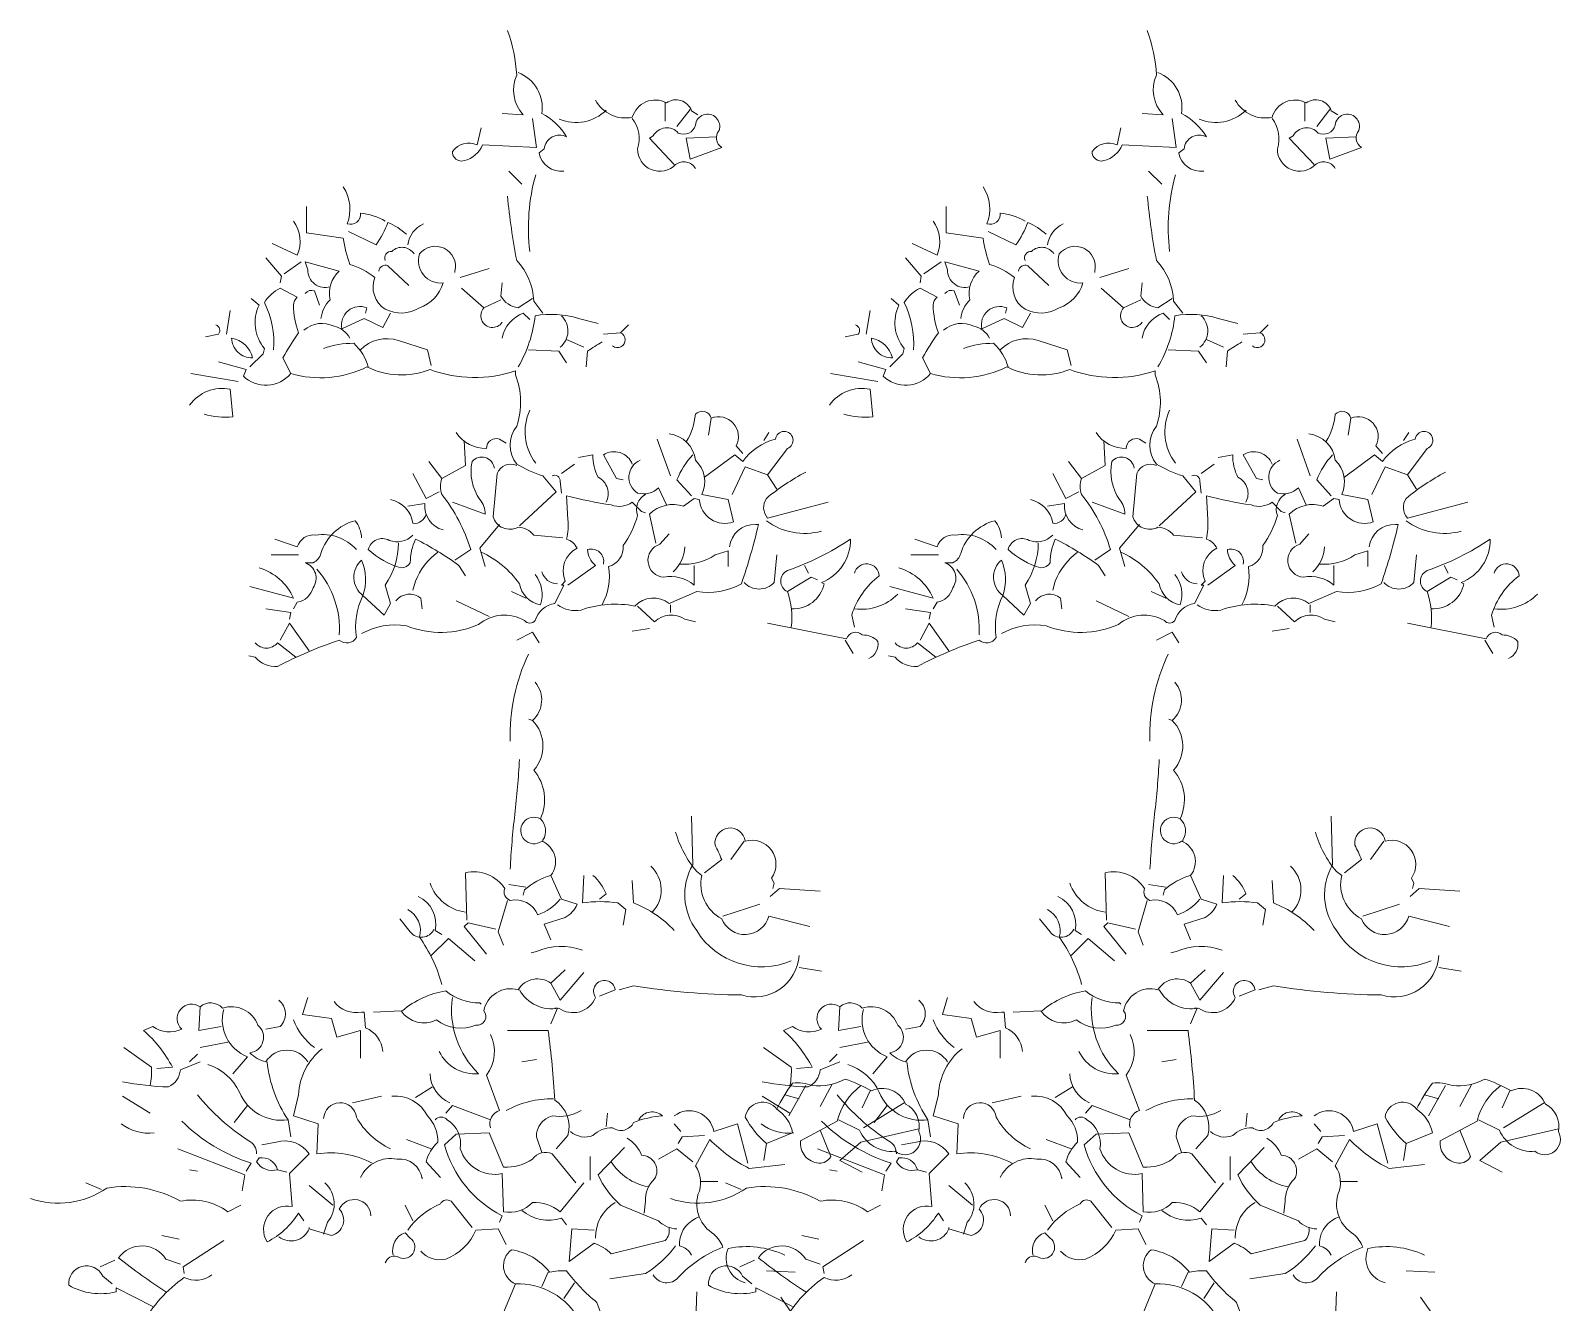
# Model space of a CAD drawing. Header units: millimetres. Extents: x 922141 to 965068, y 34629 to 256118.
# Drawn here: x 927594 to 930354, y 50807 to 53101 of the extents above; entities that cross this region are included whole.
import ezdxf

# ---------------------------------------------------------------- set-up
doc = ezdxf.new("R2010")
doc.units = ezdxf.units.MM
doc.layers.add('HATCH', color=8, linetype='Continuous', lineweight=5)
doc.layers.add('MCA__ PISCINA ELEV.', color=91, linetype='Continuous')

# ---------------------------------------------------------------- blocks, each defined once
blk = doc.blocks.new('5')
at = {"layer": 'HATCH'}
for points in [[(626804.8, 358587.6, -0.073425), (626821.4, 358507.1, 0.302765), (626833.3, 358435.9), (626795.3, 358438.3)], [(626823.8, 358511.8, -0.360245), (626866.5, 358438.3, -0.138031), (626911.5, 358395.7, 0.535172), (626871.2, 358374.3), (626861.7, 358367.2, 0.39888), (626906.7, 358334)], [(626898.2, 358428.1, 0.302762), (626983, 358444.1, 3.079281)], [(626963.6, 358462, 0.329895), (627030, 358431.2, -0.480225), (627091.6, 358457.3, -0.497955), (627136.7, 358443.1), (627148.5, 358435.9)], [(626849.9, 358428.8), (626857, 358376.7), (626759.8, 358381.4, -0.236053), (626726.6, 358353, -0.509216), (626705.3, 358369.6, -0.358047), (626750.3, 358381.4), (626757.4, 358412.2)], [(627030, 358428.8, -0.247604), (627039.5, 358374.3, 0.674759), (627108.2, 358345.9, -0.461777), (627143.8, 358338.8)], [(627181.7, 358395.7), (627127.2, 358393.3), (627134.3, 358355.4), (627191.2, 358376.7, -0.447098), (627186.4, 358407.5, 1.132782), (627143.8, 358417, -0.468369), (627113, 358402.8, 0.522507), (627067.9, 358398), (627060.8, 358393.3), (627105.8, 358345.9)], [(626508.5, 358305.6, -0.241745), (626515.6, 358239.2, 0.561981), (626539.3, 358258.2, -0.110855), (626584.4, 358244)], [(626845.1, 358189.4, -0.099024), (626855.7, 358327.4, -0.580321)], [(626804.8, 358289, 0.022858), (626821.4, 358172.8, -0.182587), (626852.2, 358099.4), (626868.8, 358078)], [(626442.2, 358270), (626442.2, 358222.6), (626508.5, 358213.1, 0.047058), (626520.4, 358165.7, -0.104111), (626565.4, 358142, 0.362869), (626584.4, 358085.1, 0.267776), (626646, 358087.5, 0.242584), (626688.7, 358132.5, -0.549515), (626646, 358184.7, -0.800217), (626710, 358153.9), (626710, 358151.5)], [(626418.5, 358244, -0.265915), (626425.6, 358182.3), (626380.5, 358203.7)], [(626622.3, 358220.2, 0.090164), (626589.1, 358241.6, -0.070297), (626567.8, 358201.3), (626518, 358225)], [(626653.1, 358239.2, 0.247559), (626624.7, 358201.3)], [(626584.4, 358172.8, -0.566177), (626596.2, 358189.4, -0.470993), (626636.5, 358184.7)], [(626484.8, 358125.4, -0.509888), (626444.5, 358156.3), (626439.8, 358170.5), (626501.4, 358153.9, 0.27034), (626484.8, 358101.7, 0.172653), (626468.2, 358068.5)], [(626572.5, 358153.9, -0.5), (626589.1, 358163.4), (626627.1, 358127.8)], [(626382.9, 358011.7, 0.133911), (626366.3, 358097, -0.137939), (626394.8, 358123.1), (626425.6, 358106.5, 0.205246), (626418.5, 358092.3, 0.083481), (626427.9, 358042.5, 0.023788), (626399.5, 357997.4), (626413.7, 357969)], [(626439.8, 358113.6, -0.302765), (626456.4, 358118.3), (626465.9, 358092.3)], [(626721.9, 358123.1), (626762.2, 358087.5, 1.078903), (626795.3, 358061.4)], [(626849.9, 358104.1), (626823.8, 358087.5, -0.243561), (626793, 358108.8), (626795.3, 358132.5)], [(626342.6, 358104.1), (626356.8, 358092.3, 0.296204), (626366.3, 358014), (626363.9, 358004.6), (626340.2, 357980.8)], [(626593.9, 358078), (626579.6, 358052), (626546.5, 358068.5), (626506.2, 358049.6, -0.603424), (626551.2, 358087.5), (626548.8, 358078)], [(626278.6, 358056.7, -0.523941), (626283.4, 358040.1), (626259.7, 358035.4)], [(626437.4, 358047.2, -0.304825), (626491.9, 358054.3, -0.219635), (626520.4, 358033)], [(626795.3, 358033, -0.263535), (626833.3, 358078), (626845.1, 358066.2)], [(626823.8, 357980.8, 0.108093), (626854.6, 358073.3, -0.114441), (626932.8, 358068.5), (626968.4, 358059.1)], [(626902, 358073.3, -0.458023), (626899.6, 358016.4)], [(627022.9, 358056.7), (627008.7, 358042.5, -1.150909), (626994.4, 358018.8)], [(626345, 357997.4, -0.420074), (626307.1, 358033, -0.291199), (626345, 357997.4)], [(626539.3, 358011.7, -0.288239), (626608.1, 358028.3), (626660.2, 358011.7), (626667.3, 357983.2)], [(626473, 358014, -0.091797), (626527.5, 358023.5, -0.141937), (626553.6, 357980.8)], [(626975.5, 358025.9, 0.023788), (626949.4, 358009.3), (626947, 357980.8)], [(626826.2, 357694), (626892.5, 357755.7), (626868.8, 357784.1, -0.052475), (626821.4, 357805.4, -0.345184), (626821.4, 357874.2, 0.178864), (626819, 357966.6), (626819, 357973.7, -0.170212), (626665, 357976.1, -0.207977), (626551.2, 357980.8, -0.188293), (626413.7, 357969, -0.442368), (626328.4, 357964.3), (626333.1, 357976.1), (626283.4, 357990.3)], [(626257.3, 357895.5, 0.090164), (626309.4, 357890.8), (626304.7, 357940.6, 0.293152), (626231.2, 357912.1)], [(626855.7, 357807.5, -0.280429), (626845.1, 357903, 2.867859)], [(627127.2, 357845.7, 0.115112), (627143.8, 357895.5, -0.588394), (627172.2, 357888.4, -0.700851), (627217.3, 357838.6), (627229.1, 357824.4)], [(627160.4, 357781.7), (627214.9, 357822), (627229.1, 357810.2, -0.177124), (627288.4, 357850.5, -1.779373), (627309.7, 357833.9), (627274.1, 357786.5), (627233.8, 357800.7), (627210.1, 357750.9)], [(626726.6, 357848.1), (626729, 357803.1), (626686.3, 357779.4, 0.17128), (626686.3, 357750.9, -0.093369), (626738.5, 357651.4), (626710, 357632.4)], [(626712.4, 357862.3, 0.258545), (626766.9, 357833.9, -0.523941), (626790.6, 357850.5), (626802.5, 357843.4)], [(627072.7, 357663.2), (627060.8, 357715.4, -0.280411), (627122.4, 357729.6), (627141.4, 357743.8), (627150.9, 357741.4, 0.491257), (627212.5, 357701.2), (627203, 357741.4), (627155.6, 357750.9, 0.32518), (627143.8, 357812.6, 0.350769), (627096.4, 357860)], [(626705.3, 357736.7), (626764.5, 357715.4, 0.189865), (626755, 357741.4, -0.205246), (626740.8, 357810.2, -0.643372), (626781.1, 357798.3)], [(626982.6, 357736.7, 0.428391), (626968.4, 357781.7, -0.124695), (626958.9, 357822), (626932.8, 357817.3)], [(627030, 357805.4, 0.481796), (626977.9, 357822), (627001.6, 357779.4), (627013.4, 357777)], [(627044.2, 357812.6, 0.603104), (627039.5, 357753.3, 0.265564), (627077.4, 357762.8), (627091.6, 357732)], [(627139, 357822, 0.099014), (627110.6, 357777), (627136.7, 357748.6)], [(626821.4, 357803.1, 0.4142), (626785.9, 357788.9), (626778.7, 357710.6, 0.473877), (626823.8, 357691.7, -0.21463), (626852.2, 357677.5), (626904.4, 357672.7)], [(626885.4, 357784.1, -0.618027), (626899.6, 357774.6), (626902, 357753.3)], [(627342.9, 357791.2, 0.047501), (627271.8, 357743.8, 0.336868), (627274.1, 357708.3), (627383.2, 357736.7)], [(626541.7, 357499.7, -0.17128), (626622.3, 357513.9, 0.201416), (626752.7, 357516.3, -0.314423), (626835.6, 357523.4, 0.5), (626854.6, 357523.4, -0.290024), (626890.2, 357554.2), (626906.7, 357587.4), (626902, 357587.4), (626909.1, 357594.5, -0.406097), (626930.4, 357653.7, 0.195877), (626911.5, 357670.3, 0.07106), (626913.9, 357705.9), (626911.5, 357748.6, 0.028214), (626992.1, 357732, 0.246368), (627030, 357736.7), (627046.6, 357720.1), (627053.7, 357717.7)], [(626657.9, 357715.4, -0.392685), (626634.2, 357698.8, 0.318161), (626593.9, 357741.4)], [(626624.7, 357729.6), (626655.5, 357734.3, 0.363327), (626688.7, 357686.9)], [(627053.7, 357750.9, 0.369919), (627039.5, 357713, -0.08989), (627013.4, 357658.5, -0.35997), (626987.3, 357620.6, -0.162277), (626975.5, 357551.8)], [(626541.7, 357672.7, 0.148804), (626529.9, 357703.5, 0.25882), (626468.2, 357644.3, -0.224854), (626454, 357627.7), (626439.8, 357627.7, -0.497955), (626454, 357582.6, -0.302765), (626425.6, 357556.6), (626418.5, 357544.7)], [(627271.8, 357703.5, 0.230164), (627371.3, 357684.6)], [(626385.3, 357670.3), (626425.6, 357656.1, -0.370743), (626458.8, 357677.5, -0.252609), (626532.2, 357651.4)], [(626634.2, 357677.5, -0.302765), (626591.5, 357668, 0.489075), (626553.6, 357651.4, 0.112411), (626612.8, 357618.2, 0.276978), (626629.4, 357627.7, -0.105927), (626638.9, 357670.3, -0.040466), (626717.1, 357622.9), (626729, 357604)], [(627205.4, 357656.1, -0.401794), (627252.8, 357696.4), (627257.5, 357696.4, -0.026428), (627226.7, 357589.8, -0.17128), (627146.1, 357575.5), (627096.4, 357554.2, 0.382629), (627034.7, 357549.5, 0.131805), (626937.6, 357542.3, -0.212204), (626894.9, 357551.8)], [(627141.4, 357622.9), (627141.4, 357587.4, 0.219635), (627086.9, 357601.6, -0.842438), (627079.8, 357660.9), (627096.4, 357679.8)], [(627316.8, 357544.7, 0.37764), (627376.1, 357589.8), (627371.3, 357592.1, 0.316498), (627423.5, 357670.3, -0.067581), (627309.7, 357613.5, 0.632065), (627309.7, 357575.5, -0.113876), (627316.8, 357511.5)], [(626608.1, 357663.2, -0.15036), (626584.4, 357587.4), (626593.9, 357554.2), (626582, 357532.9), (626544.1, 357568.4, 0.152603), (626532.2, 357492.6, -0.462433), (626501.4, 357487.8, 0.043686), (626390, 357440.4, -0.236053), (626349.7, 357457), (626337.9, 357459.4)], [(626679.2, 357646.6, 0.143997), (626638.9, 357594.5), (626634.2, 357577.9)], [(626757.4, 357646.6, -0.132675), (626826.2, 357589.8, 0.313614), (626864.1, 357551.8, 0.260544), (626854.6, 357606.3)], [(626913.9, 357587.4), (626963.6, 357622.9, -0.21463), (626949.4, 357651.4, -0.566177), (626977.9, 357625.3)], [(627124.8, 357656.1, -0.190887), (627103.5, 357611.1)], [(627115.3, 357625.3, 0.182526), (627179.3, 357641.9), (627203, 357649), (627203, 357620.6)], [(627231.5, 357592.1, 0.435471), (627286, 357592.1), (627290.7, 357641.9)], [(626356.8, 357618.2, -0.222641), (626418.5, 357563.7), (626340.2, 357585)], [(626461.1, 357615.8, -0.198059), (626501.4, 357497.3)], [(626544.1, 357568.4, -0.480621), (626541.7, 357632.4, -0.186462), (626544.1, 357568.4)], [(627430.6, 357608.7, -0.851624), (627475.6, 357604, 0.158447), (627425.8, 357532.9), (627430.6, 357511.5)], [(626866.5, 357611.1, 0.32254), (626894.9, 357589.8)], [(626603.3, 357558.9, -0.4142), (626648.4, 357563.7), (626650.8, 357544.7)], [(627430.6, 357544.7, 0.239044), (627508.8, 357570.8)], [(627039.5, 357549.5), (627070.3, 357521, -0.349014), (627124.8, 357525.8), (627143.8, 357521)], [(627274.1, 357518.6), (627416.4, 357490.2, -0.557053), (627444.8, 357497.3, -0.21463), (627473.2, 357485.5, -0.333328), (627456.7, 357454.6)], [(626423.2, 357457), (626390, 357483.1, -0.471924), (626349.7, 357483.1)], [(626809.7, 357305.9, -0.11987), (626842.8, 357462.9, 4.004976)], [(626849.9, 357343.2, -0.394485), (626852.2, 357253.2, -0.295593), (626864.1, 357165.5, -0.369919), (626868.8, 357127.5), (626868.8, 357125.2)], [(626809.7, 357074.5, -0.017562), (626818, 357173.7, 0.017562), (626826.3, 357272.9, 2.719161)], [(626864.1, 357165.5, 1.821671), (626866.5, 357125.2, -0.504944), (626883, 357063.5), (626902, 357020.9), (626930.4, 357011.4, -0.169403), (626909.1, 356987.7), (626871.2, 356975.8), (626883, 356947.4)], [(627316.8, 356909.5, -0.369919), (627146.1, 356964, -0.299011), (627139, 357082.5), (627136.7, 357170.2)], [(627160.4, 357068.3), (627191.2, 357092, 0.029373), (627179.3, 357118.1, -1), (627233.8, 357125.2, -0.709473), (627281.3, 357058.8), (627286, 357049.3), (627283.6, 357039.8)], [(627108.2, 357141.8, 0.10788), (627146.1, 357070.7), (627155.6, 357063.5, 0.34256), (627191.2, 356985.3, 0.720749), (627276.5, 356990.1), (627350, 356971.1)], [(626899.6, 357020.9, -0.143997), (626859.3, 356992.4, 0.362045), (626809.6, 357018.5, -0.447098), (626800.1, 357039.8, 0.311279), (626729, 357068.3), (626731.3, 356983)], [(626883, 357063.5, 0.115616), (626835.6, 357037.5), (626833.3, 357028)], [(626942.3, 357063.5), (626939.9, 357013.8, -0.074173), (627003.9, 357013.8), (627018.1, 357001.9), (627013.4, 356973.5)], [(626958.9, 357063.5, -0.128281), (626982.6, 357030.4), (626970.7, 357020.9)], [(627065.6, 356997.2, 0.427994), (627063.2, 357080.1)], [(626729, 356997.2, -0.280411), (626665, 357049.3)], [(627105.8, 356964, 0.113113), (627032.4, 357013.8), (627030, 357054.1)], [(627369, 357035.1, 0.006271), (627295.5, 357039.8), (627278.9, 357025.6)], [(626643.6, 357025.6, -0.347351), (626674.5, 356964), (626686.3, 356956.9)], [(626672.1, 356966.4, -0.561981), (626629.4, 356961.6), (626610.5, 356985.3)], [(626624.7, 357001.9, -0.356949), (626646, 356952.1, -0.0896), (626686.3, 356866.8)], [(626939.9, 356928.4, 0.200745), (626857, 356926.1), (626847.5, 356923.7)], [(627331, 356919, -0.481949), (627226.7, 356847.8, -0.036316), (627032.4, 356864.4), (627006.3, 356857.3)], [(626909.1, 356892.9), (626883, 356869.2, 0.431534), (626823.8, 356857.3, 0.438309), (626762.2, 356819.4, -0.679398), (626747.9, 356793.3, -0.270966), (626676.8, 356802.8, -0.378677), (626612.8, 356819.4), (626563.1, 356817)], [(626826.2, 356857.3, 0.324905), (626897.3, 356824.1, 0.482834), (626963.6, 356843.1, -1.259415), (626999.2, 356857.3), (626970.7, 356845.5)], [(626615.2, 356819.4, -0.137115), (626693.4, 356855, 0.179413), (626755, 356833.6), (626757.4, 356831.3)], [(626705.3, 356843.1, 0.237015), (626752.7, 356705.6, -0.309357), (626681.6, 356745.9)], [(626444.5, 356727, 0.5625), (626368.7, 356727, -0.135742), (626340.2, 356743.6, 0.654968), (626354.5, 356793.3, 0.403137), (626290.5, 356824.1, 0.409286), (626250.2, 356826.5, 0.936096), (626217, 356786.2, -0.27063), (626164.8, 356791), (626148.3, 356783.9, -0.088745), (626200.4, 356717.5), (626172, 356715.1)], [(626292.8, 356821.8, 0.383728), (626335.5, 356736.4), (626309.4, 356705.6)], [(626392.4, 356838.4, -0.449478), (626394.8, 356791), (626368.7, 356786.2)], [(626491.9, 356836, 0.291199), (626541.7, 356817), (626546.5, 356817), (626548.8, 356788.6, -0.288086), (626579.6, 356745.9)], [(626418.5, 356802.8, 0.143997), (626456.4, 356753)], [(626774, 356776.7, -0.285477), (626766.9, 356703.3), (626790.6, 356639.3, 0.4142), (626774, 356608.4)], [(626804.8, 356783.9), (626878.3, 356783.9, -0.016937), (626890.2, 356658.2, -0.32045), (626913.9, 356594.2), (626892.5, 356570.5)], [(626160.1, 356684.3, 0.062256), (626162.5, 356717.5), (626112.7, 356753)], [(626470.6, 356750.7, 0.218536), (626427.9, 356667.7), (626418.5, 356629.8), (626463.5, 356615.6), (626461.1, 356561, -0.162277), (626560.7, 356544.5)], [(626110.3, 356691.4, 0.041183), (626193.3, 356681.9, 0.264557), (626214.6, 356712.7), (626250.2, 356727)], [(626264.4, 356722.2, -0.208374), (626321.3, 356672.4, 0.345352), (626409, 356622.7)], [(626371.1, 356727, 0.120651), (626409, 356622.7), (626413.7, 356591.9)], [(626665, 356705.6, 0.288956), (626700.5, 356653.5)], [(627290.7, 356641.6, -0.044342), (627319.2, 356689, -0.123093), (627354.7, 356684.3, 0.158264), (627414, 356696.2, -0.04158), (627461.4, 356674.8, -0.430618), (627523, 356651.1, -0.332581), (627546.7, 356601.3, -0.819794), (627504.1, 356565.8, -0.324722), (627440.1, 356603.7), (627402.1, 356622.7)], [(627442.4, 356684.3, 0.171921), (627399.8, 356620.3), (627333.4, 356584.7, 0.425858), (627366.6, 356544.5, 0.302765), (627387.9, 356556.3), (627369, 356603.7)], [(626245.4, 356667.7, 0.078186), (626337.9, 356584.7, -0.302765), (626352.1, 356561)], [(626473, 356625, -0.92012), (626532.2, 356627.4, 0.159744), (626593.9, 356570.5)], [(626596.2, 356665.3, -0.306992), (626660.2, 356629.8, -0.206955), (626679.2, 356582.4, 0.13913), (626657.9, 356546.8), (626683.9, 356518.4)], [(626887.8, 356660.6, 0.130844), (626802.5, 356639.3)], [(627290.7, 356641.6, -0.205246), (627319.2, 356599), (627271.8, 356580, -0.091919), (627233.8, 356627.4, -0.666656), (627290.7, 356641.6)], [(626674.5, 356622.7, -0.449051), (626695.8, 356622.7, -0.306625), (626719.5, 356570.5, 0.383194), (626795.3, 356525.5), (626797.7, 356456.8, 0.261322), (626849.9, 356473.3, -0.20253), (626899.6, 356456.8), (626942.3, 356508.9)], [(626937.6, 356639.3, -0.176163), (626885.4, 356629.8, 0.344437), (626857, 356591.9), (626866.5, 356563.4)], [(627041.9, 356622.7, -0.489075), (627084.5, 356629.8, 0.077118), (627032.4, 356617.9, -0.475967), (626994.4, 356608.4, 0.211411), (626958.9, 356594.2, -0.278137), (626918.6, 356601.3)], [(627105.8, 356629.8, -0.566849), (627177, 356601.3), (627219.6, 356615.6), (627238.6, 356544.5)], [(626108, 356615.6, 0.195877), (626167.2, 356599)], [(626217, 356620.3, 0.119293), (626342.6, 356544.5), (626333.1, 356530.2)], [(626928.1, 356508.9), (626885.4, 356561, 0.365295), (626849.9, 356551.6, -0.169571), (626797.7, 356537.3), (626771.6, 356599), (626712.4, 356596.6), (626691, 356577.6, 0.210953), (626795.3, 356449.6), (626790.6, 356437.8)], [(626437.4, 356440.2), (626427.9, 356454.4, -0.132248), (626371.1, 356402.2, -0.663971), (626416.1, 356466.2), (626411.4, 356525.5), (626446.9, 356561, 0.333328), (626387.7, 356582.4), (626361.6, 356577.6)], [(627015.8, 356572.9), (626968.4, 356523.1, 0.105255), (627008.7, 356468.6), (627077.4, 356440.2, 0.199295), (627110.6, 356425.9)], [(627020.5, 356589.5, -0.173203), (627046.6, 356558.7, -0.573669), (627070.3, 356516, 0.21463), (627053.7, 356475.7), (627051.3, 356454.4)], [(627305, 356542.1), (627241, 356535, -0.087051), (627169.8, 356587.1), (627143.8, 356539.7, -0.265564), (627148.5, 356487.6, 0.333328), (627177, 356416.5, -0.116058), (627193.6, 356392.8, 0.115311), (627113, 356338.2, -0.526016), (627067.9, 356343)], [(626390, 356532.6, -0.333328), (626352.1, 356546.8), (626356.8, 356553.9, -0.383194), (626390, 356532.6), (626406.6, 356527.9)], [(626539.3, 356518.4, -0.343094), (626605.7, 356551.6, -0.406937), (626650.8, 356516), (626650.8, 356518.4)], [(626992.1, 356546.8, 0.205246), (627058.4, 356501.8)], [(625944.4, 356480.5, 0.237106), (626081.9, 356499.4, -0.173203), (626214.6, 356475.7, -0.212204), (626300, 356456.8), (626323.7, 356468.6)], [(626475.4, 356508.9, -0.403198), (626480.1, 356437.8), (626473, 356416.5)], [(626392.4, 356411.7, 0.502121), (626446.9, 356425.9), (626446.9, 356428.3), (626446.9, 356425.9), (626487.2, 356414.1, 0.580322), (626501.4, 356461.5, -0.792007), (626558.3, 356449.6)], [(626624.7, 356423.6, -0.135742), (626683.9, 356471, -0.45993), (626702.9, 356475.7), (626740.8, 356428.3)], [(626830.9, 356459.1, 0.257034), (626902, 356444.9), (626911.5, 356433)], [(626999.2, 356473.3, 0.273697), (626963.6, 356409.3)], [(627096.4, 356428.3, -0.236053), (627089.3, 356404.6), (626992.1, 356380.9, 0.105927), (626961.3, 356399.9), (626916.2, 356366.7), (626921, 356425.9), (626961.3, 356423.6)], [(627150.9, 356447.3, 0.305618), (627115.3, 356402.2), (627115.3, 356395.1, -0.236053), (627136.7, 356378.5)], [(626584.4, 356364.3, -0.4142), (626605.7, 356376.2, 0.986206), (626629.4, 356409.3), (626619.9, 356418.8, 0.394943), (626598.6, 356378.5)], [(626648.4, 356385.6, 0.276978), (626693.4, 356371.4, 0.202133), (626747.9, 356423.6), (626788.2, 356425.9), (626802.5, 356397.5)], [(626188.5, 356312.2, -0.026398), (626103.2, 356373.8, -0.527451), (626188.5, 356371.4), (626214.6, 356361.9)], [(626992.1, 356094.1, -0.065094), (626906.7, 356200.8, -0.302765), (626854.6, 356233.9, 0.329666), (626811.9, 356229.2), (626790.6, 356257.6), (626819, 356326.4, -0.571198), (626811.9, 356388, -0.195877), (626880.7, 356347.7, -0.07106), (626911.5, 356350.1, 0.06337), (626966, 356293.2), (626982.6, 356248.2), (627006.3, 356241.1)], [(627108.2, 356395.1, -0.092926), (627053.7, 356345.3), (626989.7, 356335.9)], [(627305, 356378.5, 0.163284), (627203, 356390.4, 0.463791), (627233.8, 356328.8)], [(626164.8, 356286.1), (626098.5, 356319.3), (626098.5, 356312.2, -0.190887), (626013.1, 356324, -0.833832), (626074.8, 356340.6), (626091.4, 356326.4)], [(626271.5, 356343, -0.287735), (626221.7, 356338.2, 0.117233), (626145.9, 356252.9, -0.302765), (626070, 356238.7)], [(626819, 356326.4, -0.291199), (626935.2, 356260), (626937.6, 356255.3)]]:
    blk.add_lwpolyline(points, format="xyb", dxfattribs=at)
for points in [[(627089.3, 358457.3), (627089.3, 358424.1)], [(627134.3, 358445.4), (627110.6, 358414.6)], [(626807.2, 358334), (626830.9, 358310.3)], [(626368.7, 358177.6), (626397.1, 358144.4), (626394.8, 358132.5)], [(626432.7, 358170.5), (626401.9, 358149.1)], [(626771.6, 358158.6), (626719.5, 358142)], [(626793, 358101.7), (626762.2, 358087.5)], [(626304.7, 358082.8), (626297.6, 358040.1)], [(626911.5, 358030.6), (626942.3, 358016.4)], [(627008.7, 358042.5), (626977.9, 358040.1)], [(626842.7, 358011.7), (626897.3, 358009.3), (626911.5, 357988)], [(626233.6, 357969), (626318.9, 357954.8)], [(627172.2, 357888.4), (627167.5, 357857.6)], [(627075, 357850.5), (627098.7, 357784.1)], [(627276.5, 357862.3), (627267, 357848.1)], [(626686.3, 357779.4), (626662.6, 357810.2)], [(626681.6, 357755.7), (626657.9, 357743.8), (626634.2, 357788.9)], [(626925.7, 357805.4), (626902, 357788.9)], [(627274.1, 357786.5), (627290.7, 357760.4)], [(626790.6, 357696.4), (626755, 357653.7), (626764.5, 357620.6)], [(626378.2, 357641.9), (626427.9, 357641.9)], [(627340.5, 357622.9), (627347.6, 357608.7)], [(627309.7, 357575.5), (627352.4, 357601.6), (627364.2, 357596.9)], [(626771.6, 357530.5), (626712.4, 357558.9)], [(626811.9, 357575.5), (626838, 357563.7), (626833.3, 357566)], [(626368.7, 357544.7), (626413.7, 357537.6), (626411.4, 357525.8)], [(627098.7, 357551.8), (627098.7, 357537.6)], [(626446.9, 357468.9), (626411.4, 357518.6), (626394.8, 357487.8)], [(627060.8, 357509.2), (627030, 357504.4)], [(626821.4, 357487.8), (626849.9, 357502.1), (626861.7, 357483.1)], [(627414, 357487.8), (627428.2, 357464.1)], [(627231.5, 357125.2), (627207.8, 357092)], [(626838, 357042.2), (626807.2, 357047)], [(626804.8, 357018.5), (626788.2, 356961.6), (626797.7, 356937.9)], [(627259.9, 357011.4), (627193.6, 356990.1)], [(626766.9, 356921.3), (626726.6, 356971.1), (626733.7, 356978.2), (626783.5, 356966.4)], [(626667.3, 356919), (626698.2, 356949.8), (626745.6, 356909.5)], [(627331, 356897.6), (627371.3, 356890.5)], [(626883, 356869.2), (626899.6, 356838.4), (626942.3, 356888.1)], [(626444.5, 356843.1), (626435.1, 356812.3), (626487.2, 356805.2), (626496.7, 356772), (626539.3, 356783.9), (626539.3, 356734.1)], [(626250.2, 356826.5), (626247.8, 356783.9), (626288.1, 356791)], [(626890.2, 356824.1), (626894.9, 356824.1), (626883, 356795.7)], [(626300, 356762.5), (626250.2, 356753)], [(626245.4, 356741.2), (626231.2, 356727)], [(626857, 356731.7), (626830.9, 356727)], [(626669.7, 356681.9), (626638.9, 356663)], [(627342.9, 356684.3), (627312.1, 356629.8)], [(627390.3, 356686.7), (627369, 356646.4)], [(626110.3, 356665.3), (626160.1, 356634.5)], [(626335.5, 356648.7), (626311.8, 356617.9)], [(626577.3, 356665.3), (626525.1, 356653.5)], [(626774, 356622.7), (626705.3, 356648.7), (626693.4, 356634.5)], [(627305, 356667.7), (627331, 356660.6)], [(627459, 356674.8), (627444.8, 356644)], [(627520.7, 356653.5), (627447.2, 356608.4)], [(626982.6, 356610.8), (626985, 356634.5)], [(627105.8, 356615.6), (627117.7, 356601.3)], [(627160.4, 356594.2), (627120.1, 356591.9), (627113, 356580)], [(627546.7, 356606.1), (627442.4, 356582.4), (627404.5, 356549.2), (627444.8, 356527.9)], [(626209.9, 356570.5), (626330.8, 356523.1), (626326, 356494.7)], [(626667.3, 356570.5), (626622.3, 356587.1)], [(627077.4, 356551.6), (627110.6, 356570.5), (627139, 356546.8)], [(627271.8, 356580), (627267, 356549.2)], [(626954.2, 356556.3), (626954.2, 356513.6)], [(626231.2, 356532.6), (626245.4, 356530.2)], [(627153.3, 356511.3), (627184.1, 356511.3)], [(626072.4, 356497), (626044, 356508.9)], [(626489.6, 356468.6), (626446.9, 356504.2)], [(626634.2, 356440.2), (626619.9, 356468.6)], [(626181.4, 356414.1), (626212.2, 356407)], [(626292.8, 356404.6), (626219.4, 356357.2), (626221.7, 356345.3)], [(626096.1, 356369.1), (626070, 356357.2)], [(626878.3, 356347.7), (626866.5, 356321.6)], [(627271.8, 356350.1), (627323.9, 356347.7)], [(626925.7, 356328.8), (626906.7, 356300.3)], [(627146.1, 356312.2), (627143.8, 356245.8), (627129.6, 356231.6)], [(627319.2, 356271.9), (627297.8, 356302.7)]]:
    blk.add_lwpolyline(points, dxfattribs=at)
for centre, radius, start, end in [((626817.5, 357380), 49, 311.3849, 40.7247), ((626858.8, 357377.2), 35.1, 244.2903, 255.1872)]:
    blk.add_arc(centre, radius, start, end, dxfattribs=at)

msp = doc.modelspace()

# ---------------------------------------------------------------- block references
at = {"layer": 'MCA__ PISCINA ELEV.'}
for p in [(301649.24, -305486.65), (302803.49, -305486.65)]:
    msp.add_blockref('5', p, dxfattribs=at)

doc.saveas('drawing.dxf')
